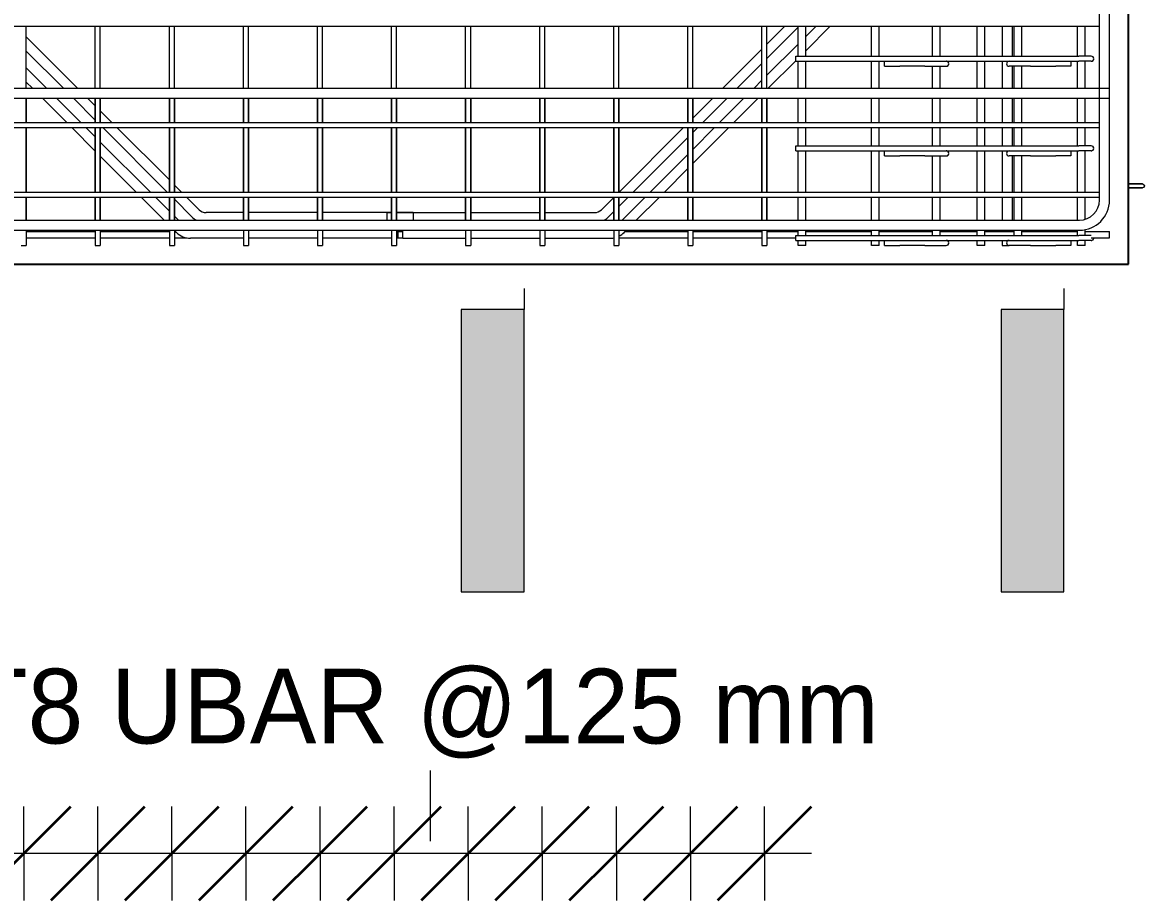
# Model space of a CAD drawing. Header units: millimetres. Extents: x 65464 to 98797, y 2255 to 31386.
# Drawn here: x 68881 to 70669, y 2256 to 3655 of the extents above; entities that cross this region are included whole.
import ezdxf

# ---------------------------------------------------------------- set-up
doc = ezdxf.new("R2010")
doc.units = ezdxf.units.MM
for name, color, linetype, lineweight in [('A-ANNO-DIMS', 211, 'Continuous', 9), ('A-ANNO-DIMS-50', 211, 'Continuous', 9), ('A-GENM', 13, 'Continuous', 18), ('A-WALL', 113, 'Continuous', 25), ('G-ANNO-SYMB', 111, 'Continuous', 9), ('S-RBAR', 171, 'Continuous', 18), ('S-RBAR-IDEN', 171, 'Continuous', 9)]:
    doc.layers.add(name, color=color, linetype=linetype, lineweight=lineweight)
doc.styles.add('Nirmala UI', font='Nirmala.ttf', dxfattribs={"height": 119.0625})
doc.dimstyles.new('Arc_Length_-_2_5mm_Arial_1', dxfattribs={"dimscale": 304.8, "dimtxt": 125.683673, "dimasz": 0.492126, "dimexe": 0.246063, "dimexo": 0.0625, "dimgap": 0.287073, "dimtad": 1, "dimdec": 4, "dimzin": 0, "dimdsep": 46, "dimtxsty": 'Nirmala UI', "dimblk1": 'OBLIQUE', "dimblk2": 'OBLIQUE', "dimsah": 1, "dimcen": 0.09, "dimdle": 0.246063, "dimazin": 0, "dimtfac": 1, "dimtdec": 4, "dimtix": 1, "dimtmove": 0, "dimatfit": 3, "dimfxl": 0.246063, "dimfxlon": 1, "dimtvp": 1, "dimtolj": 1, "dimtzin": 0, "dimarcsym": 2})

# ---------------------------------------------------------------- blocks, each defined once
blk = doc.blocks.new('loopbox down bent - Wire Loop-600440-Elevation Front')
at = {"layer": 'A-GENM'}
for p, q in [((70644.6, 3908.8), (70643, 3908.8)), ((70643, 3902.7), (70644.6, 3902.7)), ((70668.9, 3905.8), (70668.1, 3905.8))]:
    blk.add_line(p, q, dxfattribs=at)
at = {"layer": 'A-GENM', "flags": 128}
for points in [[(70644.6, 3908.8), (70656.5, 3908.8), (70664.4, 3908.8), (70665.8, 3908.8)], [(70665.8, 3908.8), (70661.8, 3908.8), (70651.5, 3908.8), (70644.6, 3908.8)], [(70644.6, 3902.7), (70656.5, 3902.7), (70664.4, 3902.7), (70665.8, 3902.7)], [(70665.8, 3902.7), (70661.8, 3902.7), (70651.5, 3902.7), (70644.6, 3902.7)], [(70665.8, 3908.8), (70668.3, 3907.4), (70668.8, 3905.8)], [(70668.8, 3905.8), (70667.4, 3903.2), (70665.8, 3902.7)]]:
    blk.add_lwpolyline(points, dxfattribs=at)
blk = doc.blocks.new('Detail View - M_Section Tail - Filled Horizontal-14034-Elevation Front')
at = {"layer": 'G-ANNO-SYMB'}
blk.add_hatch(color=256, dxfattribs=at).paths.add_polyline_path([(66768.1, 4702.6), (66768.1, 4802.6), (66318.1, 4802.6), (66318.1, 4702.6)])
for p, q in [((66318.1, 4702.6), (66318.1, 4802.6)), ((66318.1, 4802.6), (66768.1, 4802.6)), ((66768.1, 4802.6), (66768.1, 4702.6)), ((66768.1, 4702.6), (66318.1, 4702.6))]:
    blk.add_line(p, q, dxfattribs=at)
blk = doc.blocks.new('DIMBLOCK89-Elevation Front')
at = {"layer": 'A-ANNO-DIMS-50', "lineweight": 35}
for p, q in [((69945.3, 2331.1), (70020.3, 2406.1)), ((70063.3, 2331.1), (70138.3, 2406.1)), ((69945.3, 2331.1), (69870.3, 2256.1)), ((70063.3, 2331.1), (69988.3, 2256.1))]:
    blk.add_line(p, q, dxfattribs=at)
at = {"layer": 'A-ANNO-DIMS-50'}
for p, q in [((69945.3, 2331.1), (69945.3, 2406.1)), ((70063.3, 2331.1), (70063.3, 2406.1)), ((70138.3, 2331.1), (69945.3, 2331.1)), ((69945.3, 2331.1), (69945.3, 2256.1)), ((70063.3, 2331.1), (70063.3, 2256.1))]:
    blk.add_line(p, q, dxfattribs=at)
blk = doc.blocks.new('_Oblique')
at = {"color": 0, "linetype": 'ByBlock', "lineweight": -2}
blk.add_line((-0.5, -0.5), (0.5, 0.5), dxfattribs=at)
blk = doc.blocks.new('DIMBLOCK90-Elevation Front')
at = {"layer": 'A-ANNO-DIMS-50', "lineweight": 35}
for p, q in [((69827.3, 2331.1), (69902.3, 2406.1)), ((69945.3, 2331.1), (70020.3, 2406.1)), ((69827.3, 2331.1), (69752.3, 2256.1)), ((69945.3, 2331.1), (69870.3, 2256.1))]:
    blk.add_line(p, q, dxfattribs=at)
at = {"layer": 'A-ANNO-DIMS-50'}
for p, q in [((69827.3, 2331.1), (69827.3, 2406.1)), ((69945.3, 2331.1), (69945.3, 2406.1)), ((69945.3, 2331.1), (69827.3, 2331.1)), ((69827.3, 2331.1), (69827.3, 2256.1)), ((69945.3, 2331.1), (69945.3, 2256.1))]:
    blk.add_line(p, q, dxfattribs=at)
blk = doc.blocks.new('DIMBLOCK91-Elevation Front')
at = {"layer": 'A-ANNO-DIMS-50', "lineweight": 35}
for p, q in [((69709.2, 2331.1), (69784.2, 2406.1)), ((69827.3, 2331.1), (69902.3, 2406.1)), ((69709.2, 2331.1), (69634.2, 2256.1)), ((69827.3, 2331.1), (69752.3, 2256.1))]:
    blk.add_line(p, q, dxfattribs=at)
at = {"layer": 'A-ANNO-DIMS-50'}
for p, q in [((69709.2, 2331.1), (69709.2, 2406.1)), ((69827.3, 2331.1), (69827.3, 2406.1)), ((69827.3, 2331.1), (69709.2, 2331.1)), ((69709.2, 2331.1), (69709.2, 2256.1)), ((69827.3, 2331.1), (69827.3, 2256.1))]:
    blk.add_line(p, q, dxfattribs=at)
blk = doc.blocks.new('DIMBLOCK92-Elevation Front')
at = {"layer": 'A-ANNO-DIMS-50', "lineweight": 35}
for p, q in [((69591.2, 2331.1), (69666.2, 2406.1)), ((69709.2, 2331.1), (69784.2, 2406.1)), ((69591.2, 2331.1), (69516.2, 2256.1)), ((69709.2, 2331.1), (69634.2, 2256.1))]:
    blk.add_line(p, q, dxfattribs=at)
at = {"layer": 'A-ANNO-DIMS-50'}
for p, q in [((69591.2, 2331.1), (69591.2, 2406.1)), ((69709.2, 2331.1), (69709.2, 2406.1)), ((69709.2, 2331.1), (69591.2, 2331.1)), ((69591.2, 2331.1), (69591.2, 2256.1)), ((69709.2, 2331.1), (69709.2, 2256.1))]:
    blk.add_line(p, q, dxfattribs=at)
blk = doc.blocks.new('DIMBLOCK93-Elevation Front')
at = {"layer": 'A-ANNO-DIMS-50', "lineweight": 35}
for p, q in [((69473.2, 2331.1), (69548.2, 2406.1)), ((69591.2, 2331.1), (69666.2, 2406.1)), ((69473.2, 2331.1), (69398.2, 2256.1)), ((69591.2, 2331.1), (69516.2, 2256.1))]:
    blk.add_line(p, q, dxfattribs=at)
at = {"layer": 'A-ANNO-DIMS-50'}
for p, q in [((69473.2, 2331.1), (69473.2, 2406.1)), ((69591.2, 2331.1), (69591.2, 2406.1)), ((69591.2, 2331.1), (69473.2, 2331.1)), ((69473.2, 2331.1), (69473.2, 2256.1)), ((69591.2, 2331.1), (69591.2, 2256.1))]:
    blk.add_line(p, q, dxfattribs=at)
blk = doc.blocks.new('DIMBLOCK94-Elevation Front')
at = {"layer": 'A-ANNO-DIMS-50', "lineweight": 35}
for p, q in [((69355.2, 2331.1), (69430.2, 2406.1)), ((69473.2, 2331.1), (69548.2, 2406.1)), ((69355.2, 2331.1), (69280.2, 2256.1)), ((69473.2, 2331.1), (69398.2, 2256.1))]:
    blk.add_line(p, q, dxfattribs=at)
at = {"layer": 'A-ANNO-DIMS-50'}
for p, q in [((69355.2, 2331.1), (69355.2, 2406.1)), ((69473.2, 2331.1), (69473.2, 2406.1)), ((69473.2, 2331.1), (69355.2, 2331.1)), ((69355.2, 2331.1), (69355.2, 2256.1)), ((69473.2, 2331.1), (69473.2, 2256.1))]:
    blk.add_line(p, q, dxfattribs=at)
blk = doc.blocks.new('DIMBLOCK95-Elevation Front')
at = {"layer": 'A-ANNO-DIMS-50', "lineweight": 35}
for p, q in [((69237.1, 2331.1), (69312.1, 2406.1)), ((69355.2, 2331.1), (69430.2, 2406.1)), ((69237.1, 2331.1), (69162.1, 2256.1)), ((69355.2, 2331.1), (69280.2, 2256.1))]:
    blk.add_line(p, q, dxfattribs=at)
at = {"layer": 'A-ANNO-DIMS-50'}
for p, q in [((69237.1, 2331.1), (69237.1, 2406.1)), ((69355.2, 2331.1), (69355.2, 2406.1)), ((69355.2, 2331.1), (69237.1, 2331.1)), ((69237.1, 2331.1), (69237.1, 2256.1)), ((69355.2, 2331.1), (69355.2, 2256.1))]:
    blk.add_line(p, q, dxfattribs=at)
blk = doc.blocks.new('DIMBLOCK96-Elevation Front')
at = {"layer": 'A-ANNO-DIMS-50', "lineweight": 35}
for p, q in [((69119.1, 2331.1), (69194.1, 2406.1)), ((69237.1, 2331.1), (69312.1, 2406.1)), ((69119.1, 2331.1), (69044.1, 2256.1)), ((69237.1, 2331.1), (69162.1, 2256.1))]:
    blk.add_line(p, q, dxfattribs=at)
at = {"layer": 'A-ANNO-DIMS-50'}
for p, q in [((69119.1, 2331.1), (69119.1, 2406.1)), ((69237.1, 2331.1), (69237.1, 2406.1)), ((69237.1, 2331.1), (69119.1, 2331.1)), ((69119.1, 2331.1), (69119.1, 2256.1)), ((69237.1, 2331.1), (69237.1, 2256.1))]:
    blk.add_line(p, q, dxfattribs=at)
blk = doc.blocks.new('DIMBLOCK97-Elevation Front')
at = {"layer": 'A-ANNO-DIMS-50', "lineweight": 35}
for p, q in [((69001.1, 2331.1), (69076.1, 2406.1)), ((69119.1, 2331.1), (69194.1, 2406.1)), ((69001.1, 2331.1), (68926.1, 2256.1)), ((69119.1, 2331.1), (69044.1, 2256.1))]:
    blk.add_line(p, q, dxfattribs=at)
at = {"layer": 'A-ANNO-DIMS-50'}
for p, q in [((69001.1, 2331.1), (69001.1, 2406.1)), ((69119.1, 2331.1), (69119.1, 2406.1)), ((69119.1, 2331.1), (69001.1, 2331.1)), ((69001.1, 2331.1), (69001.1, 2256.1)), ((69119.1, 2331.1), (69119.1, 2256.1))]:
    blk.add_line(p, q, dxfattribs=at)
blk = doc.blocks.new('DIMBLOCK98-Elevation Front')
at = {"layer": 'A-ANNO-DIMS-50', "lineweight": 35}
for p, q in [((68883, 2331.1), (68958, 2406.1)), ((69001.1, 2331.1), (69076.1, 2406.1)), ((68883, 2331.1), (68808, 2256.1)), ((69001.1, 2331.1), (68926.1, 2256.1))]:
    blk.add_line(p, q, dxfattribs=at)
at = {"layer": 'A-ANNO-DIMS-50'}
for p, q in [((68883, 2331.1), (68883, 2406.1)), ((69001.1, 2331.1), (69001.1, 2406.1)), ((69001.1, 2331.1), (68808, 2331.1)), ((68883, 2331.1), (68883, 2256.1)), ((69001.1, 2331.1), (69001.1, 2256.1))]:
    blk.add_line(p, q, dxfattribs=at)
blk = doc.blocks.new('DIMBLOCK99-Elevation Front')
at = {"layer": 'A-ANNO-DIMS-50', "lineweight": 35}
for p, q in [((68883, 2331.1), (68958, 2406.1)), ((69001.1, 2331.1), (69076.1, 2406.1)), ((69119.1, 2331.1), (69194.1, 2406.1)), ((69237.1, 2331.1), (69312.1, 2406.1)), ((69355.2, 2331.1), (69430.2, 2406.1)), ((69473.2, 2331.1), (69548.2, 2406.1)), ((69591.2, 2331.1), (69666.2, 2406.1)), ((69709.2, 2331.1), (69784.2, 2406.1)), ((69827.3, 2331.1), (69902.3, 2406.1)), ((69945.3, 2331.1), (70020.3, 2406.1)), ((70063.3, 2331.1), (70138.3, 2406.1)), ((68883, 2331.1), (68808, 2256.1)), ((69001.1, 2331.1), (68926.1, 2256.1)), ((69119.1, 2331.1), (69044.1, 2256.1)), ((69237.1, 2331.1), (69162.1, 2256.1)), ((69355.2, 2331.1), (69280.2, 2256.1)), ((69473.2, 2331.1), (69398.2, 2256.1)), ((69591.2, 2331.1), (69516.2, 2256.1)), ((69709.2, 2331.1), (69634.2, 2256.1)), ((69827.3, 2331.1), (69752.3, 2256.1)), ((69945.3, 2331.1), (69870.3, 2256.1)), ((70063.3, 2331.1), (69988.3, 2256.1))]:
    blk.add_line(p, q, dxfattribs=at)
at = {"layer": 'A-ANNO-DIMS-50'}
for p, q in [((68883, 2331.1), (68883, 2406.1)), ((69001.1, 2331.1), (69001.1, 2406.1)), ((69119.1, 2331.1), (69119.1, 2406.1)), ((69237.1, 2331.1), (69237.1, 2406.1)), ((69355.2, 2331.1), (69355.2, 2406.1)), ((69473.2, 2331.1), (69473.2, 2406.1)), ((69591.2, 2331.1), (69591.2, 2406.1)), ((69709.2, 2331.1), (69709.2, 2406.1)), ((69827.3, 2331.1), (69827.3, 2406.1)), ((69945.3, 2331.1), (69945.3, 2406.1)), ((70063.3, 2331.1), (70063.3, 2406.1)), ((70138.3, 2331.1), (68808, 2331.1)), ((69001.1, 2331.1), (68808, 2331.1)), ((68883, 2331.1), (68883, 2256.1)), ((69119.1, 2331.1), (69001.1, 2331.1)), ((69001.1, 2331.1), (69001.1, 2256.1)), ((69237.1, 2331.1), (69119.1, 2331.1)), ((69119.1, 2331.1), (69119.1, 2256.1)), ((69355.2, 2331.1), (69237.1, 2331.1)), ((69237.1, 2331.1), (69237.1, 2256.1)), ((69473.2, 2331.1), (69355.2, 2331.1)), ((69355.2, 2331.1), (69355.2, 2256.1)), ((69591.2, 2331.1), (69473.2, 2331.1)), ((69473.2, 2331.1), (69473.2, 2256.1)), ((69709.2, 2331.1), (69591.2, 2331.1)), ((69591.2, 2331.1), (69591.2, 2256.1)), ((69827.3, 2331.1), (69709.2, 2331.1)), ((69709.2, 2331.1), (69709.2, 2256.1)), ((69945.3, 2331.1), (69827.3, 2331.1)), ((69827.3, 2331.1), (69827.3, 2256.1)), ((70138.3, 2331.1), (69945.3, 2331.1)), ((69945.3, 2331.1), (69945.3, 2256.1)), ((70063.3, 2331.1), (70063.3, 2256.1))]:
    blk.add_line(p, q, dxfattribs=at)
blk = doc.blocks.new('_None')

msp = doc.modelspace()

# ---------------------------------------------------------------- linework, layer by layer
at = {"layer": 'A-WALL'}
for p, q in [((70643.04259, 3269.75), (70643.04259, 6199.75)), ((66883.04259, 3269.75), (70643.04259, 3269.75))]:
    msp.add_line(p, q, dxfattribs=at)
at = {"layer": 'G-ANNO-SYMB'}
for p, q in [((69680.31297, 3230.94979), (69680.31297, 3197.83365)), ((70540.31297, 3230.94979), (70540.31297, 3197.83365))]:
    msp.add_line(p, q, dxfattribs=at)
at = {"layer": 'S-RBAR'}
for p, q in [((70597.04259, 3372), (70597.04259, 4101.72075)), ((70613.04259, 3372), (70613.04259, 4101.72075)), ((68083.04259, 3649), (70597.04259, 3649)), ((68887.04259, 3550.17372), (68887.04259, 3649)), ((68997.06947, 3550.17372), (68997.06947, 3649)), ((69005.06947, 3550.17372), (69005.06947, 3649)), ((69115.09636, 3550.17372), (69115.09636, 3649)), ((69123.09636, 3550.17372), (69123.09636, 3649)), ((69233.12324, 3550.17372), (69233.12324, 3649)), ((69241.12324, 3550.17372), (69241.12324, 3649)), ((69351.15013, 3550.17372), (69351.15013, 3649)), ((69359.15013, 3550.17372), (69359.15013, 3649)), ((69469.17701, 3550.17372), (69469.17701, 3649)), ((69477.17701, 3550.17372), (69477.17701, 3649)), ((69587.2039, 3550.17372), (69587.2039, 3649)), ((69595.2039, 3550.17372), (69595.2039, 3649)), ((69705.23078, 3550.17372), (69705.23078, 3649)), ((69713.23078, 3550.17372), (69713.23078, 3649)), ((69823.25767, 3550.17372), (69823.25767, 3649)), ((69831.25767, 3550.17372), (69831.25767, 3649)), ((69941.28455, 3550.17372), (69941.28455, 3649)), ((69949.28455, 3550.17372), (69949.28455, 3649)), ((70059.31144, 3550.17372), (70059.31144, 3649)), ((70067.31144, 3550.17372), (70067.31144, 3649)), ((70067.31144, 3620.33256), (70095.97888, 3649)), ((70067.31144, 3597.70515), (70117.04259, 3647.43629)), ((70117.04259, 3601.15), (70117.04259, 3649)), ((70129.04259, 3601.15), (70129.04259, 3649)), ((70129.04259, 3609.93882), (70168.10377, 3649)), ((70129.04259, 3632.56623), (70145.47635, 3649)), ((70233.97152, 3601.15), (70233.97152, 3649)), ((70245.97152, 3601.15), (70245.97152, 3649)), ((70330.98928, 3601.15), (70330.98928, 3649)), ((70342.98928, 3601.15), (70342.98928, 3649)), ((70402.37482, 3601.15), (70402.37482, 3649)), ((70414.37482, 3601.15), (70414.37482, 3649)), ((70442.04259, 3649), (70442.04259, 3601.15)), ((70458.04259, 3649), (70458.04259, 3601.15)), ((70461.27482, 3601.15), (70461.27482, 3649)), ((70473.27482, 3601.15), (70473.27482, 3649)), ((70562.04259, 3601.15), (70562.04259, 3649)), ((70574.04259, 3601.15), (70574.04259, 3649)), ((68968.93258, 3550.17372), (68887.04259, 3632.06371)), ((69997.1526, 3550.17372), (70059.31144, 3612.33256)), ((70067.31144, 3570.83509), (70117.04259, 3620.56623)), ((68946.30516, 3550.17372), (68887.04259, 3609.43629)), ((70069.27749, 3550.17372), (70113.04259, 3593.93882)), ((70113.04259, 3601.15), (70564.04259, 3601.15)), ((70113.04259, 3593.15), (70113.04259, 3601.15)), ((70584.04259, 3601.15), (70564.04259, 3601.15)), ((68919.4351, 3550.17372), (68887.04259, 3582.56623)), ((70019.78001, 3550.17372), (70059.31144, 3589.70515)), ((70113.04259, 3593.15), (70564.04259, 3593.15)), ((70117.04259, 3550.17372), (70117.04259, 3593.15)), ((70129.04259, 3550.17372), (70129.04259, 3593.15)), ((70233.97152, 3550.17372), (70233.97152, 3593.15)), ((70245.97152, 3550.17372), (70245.97152, 3593.15)), ((70254.55373, 3585.15), (70254.55373, 3593.15)), ((70254.55373, 3585.15), (70278.75831, 3585.15)), ((70318.90045, 3585.15), (70278.75831, 3585.15)), ((70318.90045, 3585.15), (70353.04259, 3585.15)), ((70330.98928, 3550.17372), (70330.98928, 3585.15)), ((70342.98928, 3550.17372), (70342.98928, 3585.15)), ((70402.37482, 3550.17372), (70402.37482, 3593.15)), ((70414.37482, 3550.17372), (70414.37482, 3593.15)), ((70442.04259, 3593.15), (70442.04259, 3550.17372)), ((70487.18472, 3585.15), (70453.04259, 3585.15)), ((70458.04259, 3585.15), (70458.04259, 3550.17372)), ((70461.27482, 3550.17372), (70461.27482, 3585.15)), ((70473.27482, 3550.17372), (70473.27482, 3585.15)), ((70487.18472, 3585.15), (70527.32686, 3585.15)), ((70551.53144, 3585.15), (70527.32686, 3585.15)), ((70551.53144, 3593.15), (70551.53144, 3585.15)), ((70562.04259, 3550.17372), (70562.04259, 3593.15)), ((70584.04259, 3593.15), (70564.04259, 3593.15)), ((70574.04259, 3550.17372), (70574.04259, 3593.15)), ((68896.80768, 3550.17372), (68887.04259, 3559.93882)), ((70046.65007, 3550.17372), (70059.31144, 3562.83509)), ((66913.04259, 3550.17372), (70613.04259, 3550.17372)), ((70613.04259, 3534.17372), (70613.04259, 3550.17372)), ((66913.04259, 3534.17372), (70613.04259, 3534.17372)), ((68887.04259, 3495.42529), (68887.04259, 3534.17372)), ((68887.04259, 3534.17372), (68887.04259, 3495.42529)), ((68951.55611, 3495.42529), (68912.80768, 3534.17372)), ((68974.18353, 3495.42529), (68935.4351, 3534.17372)), ((68997.06947, 3499.40941), (68962.30516, 3534.17372)), ((68997.06947, 3522.03682), (68984.93258, 3534.17372)), ((68997.06947, 3495.42529), (68997.06947, 3534.17372)), ((68997.06947, 3534.17372), (68997.06947, 3495.42529)), ((69005.06947, 3495.42529), (69005.06947, 3534.17372)), ((69005.06947, 3534.17372), (69005.06947, 3495.42529)), ((69115.09636, 3495.42529), (69115.09636, 3534.17372)), ((69115.09636, 3534.17372), (69115.09636, 3495.42529)), ((69123.09636, 3495.42529), (69123.09636, 3534.17372)), ((69123.09636, 3534.17372), (69123.09636, 3495.42529)), ((69233.12324, 3495.42529), (69233.12324, 3534.17372)), ((69233.12324, 3534.17372), (69233.12324, 3495.42529)), ((69241.12324, 3495.42529), (69241.12324, 3534.17372)), ((69241.12324, 3534.17372), (69241.12324, 3495.42529)), ((69351.15013, 3495.42529), (69351.15013, 3534.17372)), ((69351.15013, 3534.17372), (69351.15013, 3495.42529)), ((69359.15013, 3495.42529), (69359.15013, 3534.17372)), ((69359.15013, 3534.17372), (69359.15013, 3495.42529)), ((69469.17701, 3495.42529), (69469.17701, 3534.17372)), ((69469.17701, 3534.17372), (69469.17701, 3495.42529)), ((69477.17701, 3495.42529), (69477.17701, 3534.17372)), ((69477.17701, 3534.17372), (69477.17701, 3495.42529)), ((69587.2039, 3495.42529), (69587.2039, 3534.17372)), ((69587.2039, 3534.17372), (69587.2039, 3495.42529)), ((69595.2039, 3495.42529), (69595.2039, 3534.17372)), ((69595.2039, 3534.17372), (69595.2039, 3495.42529)), ((69705.23078, 3495.42529), (69705.23078, 3534.17372)), ((69705.23078, 3534.17372), (69705.23078, 3495.42529)), ((69713.23078, 3495.42529), (69713.23078, 3534.17372)), ((69713.23078, 3534.17372), (69713.23078, 3495.42529)), ((69823.25767, 3495.42529), (69823.25767, 3534.17372)), ((69823.25767, 3534.17372), (69823.25767, 3495.42529)), ((69831.25767, 3495.42529), (69831.25767, 3534.17372)), ((69831.25767, 3534.17372), (69831.25767, 3495.42529)), ((69941.28455, 3495.42529), (69941.28455, 3534.17372)), ((69941.28455, 3534.17372), (69941.28455, 3495.42529)), ((69949.28455, 3495.42529), (69949.28455, 3534.17372)), ((69949.28455, 3534.17372), (69949.28455, 3495.42529)), ((69949.28455, 3502.30568), (69981.1526, 3534.17372)), ((69965.03159, 3495.42529), (70003.78001, 3534.17372)), ((69991.90165, 3495.42529), (70030.65007, 3534.17372)), ((70014.52906, 3495.42529), (70053.27749, 3534.17372)), ((70059.31144, 3495.42529), (70059.31144, 3534.17372)), ((70059.31144, 3534.17372), (70059.31144, 3495.42529)), ((70067.31144, 3495.42529), (70067.31144, 3534.17372)), ((70067.31144, 3534.17372), (70067.31144, 3495.42529)), ((70117.04259, 3495.42529), (70117.04259, 3534.17372)), ((70129.04259, 3495.42529), (70129.04259, 3534.17372)), ((70233.97152, 3495.42529), (70233.97152, 3534.17372)), ((70245.97152, 3495.42529), (70245.97152, 3534.17372)), ((70330.98928, 3495.42529), (70330.98928, 3534.17372)), ((70342.98928, 3495.42529), (70342.98928, 3534.17372)), ((70402.37482, 3495.42529), (70402.37482, 3534.17372)), ((70414.37482, 3495.42529), (70414.37482, 3534.17372)), ((70442.04259, 3534.17372), (70442.04259, 3495.42529)), ((70458.04259, 3534.17372), (70458.04259, 3495.42529)), ((70461.27482, 3495.42529), (70461.27482, 3534.17372)), ((70473.27482, 3495.42529), (70473.27482, 3534.17372)), ((70562.04259, 3495.42529), (70562.04259, 3534.17372)), ((70574.04259, 3495.42529), (70574.04259, 3534.17372)), ((69023.681, 3495.42529), (69005.06947, 3514.03682)), ((66929.04259, 3495.42529), (70597.04259, 3495.42529)), ((66929.04259, 3487.42529), (70597.04259, 3487.42529)), ((68887.04259, 3384.68772), (68887.04259, 3487.42529)), ((68887.04259, 3487.42529), (68887.04259, 3384.68772)), ((68997.06947, 3449.91193), (68959.55611, 3487.42529)), ((68997.06947, 3472.53935), (68982.18353, 3487.42529)), ((68997.06947, 3384.68772), (68997.06947, 3487.42529)), ((68997.06947, 3487.42529), (68997.06947, 3384.68772)), ((69005.06947, 3384.68772), (69005.06947, 3487.42529)), ((69005.06947, 3487.42529), (69005.06947, 3384.68772)), ((69111.79116, 3384.68772), (69009.05358, 3487.42529)), ((69115.09636, 3404.00994), (69031.681, 3487.42529)), ((69115.09636, 3384.68772), (69115.09636, 3487.42529)), ((69115.09636, 3487.42529), (69115.09636, 3384.68772)), ((69123.09636, 3384.68772), (69123.09636, 3487.42529)), ((69123.09636, 3487.42529), (69123.09636, 3384.68772)), ((69233.12324, 3384.68772), (69233.12324, 3487.42529)), ((69233.12324, 3487.42529), (69233.12324, 3384.68772)), ((69241.12324, 3384.68772), (69241.12324, 3487.42529)), ((69241.12324, 3487.42529), (69241.12324, 3384.68772)), ((69351.15013, 3384.68772), (69351.15013, 3487.42529)), ((69351.15013, 3487.42529), (69351.15013, 3384.68772)), ((69359.15013, 3384.68772), (69359.15013, 3487.42529)), ((69359.15013, 3487.42529), (69359.15013, 3384.68772)), ((69469.17701, 3384.68772), (69469.17701, 3487.42529)), ((69469.17701, 3487.42529), (69469.17701, 3384.68772)), ((69477.17701, 3384.68772), (69477.17701, 3487.42529)), ((69477.17701, 3487.42529), (69477.17701, 3384.68772)), ((69587.2039, 3384.68772), (69587.2039, 3487.42529)), ((69587.2039, 3487.42529), (69587.2039, 3384.68772)), ((69595.2039, 3384.68772), (69595.2039, 3487.42529)), ((69595.2039, 3487.42529), (69595.2039, 3384.68772)), ((69705.23078, 3384.68772), (69705.23078, 3487.42529)), ((69705.23078, 3487.42529), (69705.23078, 3384.68772)), ((69713.23078, 3384.68772), (69713.23078, 3487.42529)), ((69713.23078, 3487.42529), (69713.23078, 3384.68772)), ((69823.25767, 3384.68772), (69823.25767, 3487.42529)), ((69823.25767, 3487.42529), (69823.25767, 3384.68772)), ((69831.25767, 3384.68772), (69831.25767, 3487.42529)), ((69831.25767, 3487.42529), (69831.25767, 3384.68772)), ((69831.6666, 3384.68772), (69934.40417, 3487.42529)), ((69941.28455, 3384.68772), (69941.28455, 3487.42529)), ((69941.28455, 3487.42529), (69941.28455, 3384.68772)), ((69949.28455, 3384.68772), (69949.28455, 3487.42529)), ((69949.28455, 3487.42529), (69949.28455, 3384.68772)), ((69949.28455, 3479.67826), (69957.03159, 3487.42529)), ((69949.28455, 3430.18079), (70006.52906, 3487.42529)), ((69949.28455, 3452.8082), (69983.90165, 3487.42529)), ((70059.31144, 3384.68772), (70059.31144, 3487.42529)), ((70059.31144, 3487.42529), (70059.31144, 3384.68772)), ((70067.31144, 3384.68772), (70067.31144, 3487.42529)), ((70067.31144, 3487.42529), (70067.31144, 3384.68772)), ((70117.04259, 3458.45), (70117.04259, 3487.42529)), ((70129.04259, 3458.45), (70129.04259, 3487.42529)), ((70233.97152, 3458.45), (70233.97152, 3487.42529)), ((70245.97152, 3458.45), (70245.97152, 3487.42529)), ((70330.98928, 3458.45), (70330.98928, 3487.42529)), ((70342.98928, 3458.45), (70342.98928, 3487.42529)), ((70402.37482, 3458.45), (70402.37482, 3487.42529)), ((70414.37482, 3458.45), (70414.37482, 3487.42529)), ((70442.04259, 3487.42529), (70442.04259, 3458.45)), ((70458.04259, 3487.42529), (70458.04259, 3458.45)), ((70461.27482, 3458.45), (70461.27482, 3487.42529)), ((70473.27482, 3458.45), (70473.27482, 3487.42529)), ((70562.04259, 3458.45), (70562.04259, 3487.42529)), ((70574.04259, 3458.45), (70574.04259, 3487.42529)), ((69854.29402, 3384.68772), (69941.28455, 3471.67826)), ((69084.9211, 3384.68772), (69005.06947, 3464.53935)), ((70113.04259, 3458.45), (70564.04259, 3458.45)), ((70113.04259, 3450.45), (70113.04259, 3458.45)), ((70584.04259, 3458.45), (70564.04259, 3458.45)), ((69062.29368, 3384.68772), (69005.06947, 3441.91193)), ((69881.16407, 3384.68772), (69941.28455, 3444.8082)), ((70113.04259, 3450.45), (70564.04259, 3450.45)), ((70117.04259, 3384.68772), (70117.04259, 3450.45)), ((70129.04259, 3384.68772), (70129.04259, 3450.45)), ((70233.97152, 3384.68772), (70233.97152, 3450.45)), ((70245.97152, 3384.68772), (70245.97152, 3450.45)), ((70254.55373, 3442.45), (70254.55373, 3450.45)), ((70254.55373, 3442.45), (70278.75831, 3442.45)), ((70318.90045, 3442.45), (70278.75831, 3442.45)), ((70318.90045, 3442.45), (70353.04259, 3442.45)), ((70330.98928, 3384.68772), (70330.98928, 3442.45)), ((70342.98928, 3384.68772), (70342.98928, 3442.45)), ((70402.37482, 3384.68772), (70402.37482, 3450.45)), ((70414.37482, 3384.68772), (70414.37482, 3450.45)), ((70442.04259, 3450.45), (70442.04259, 3384.68772)), ((70487.18472, 3442.45), (70453.04259, 3442.45)), ((70458.04259, 3442.45), (70458.04259, 3384.68772)), ((70461.27482, 3384.68772), (70461.27482, 3442.45)), ((70473.27482, 3384.68772), (70473.27482, 3442.45)), ((70487.18472, 3442.45), (70527.32686, 3442.45)), ((70551.53144, 3442.45), (70527.32686, 3442.45)), ((70551.53144, 3450.45), (70551.53144, 3442.45)), ((70562.04259, 3384.68772), (70562.04259, 3450.45)), ((70584.04259, 3450.45), (70564.04259, 3450.45)), ((70574.04259, 3384.68772), (70574.04259, 3450.45)), ((69903.79149, 3384.68772), (69941.28455, 3422.18079)), ((66929.04259, 3384.68772), (70597.04259, 3384.68772)), ((69134.41857, 3384.68772), (69123.09636, 3396.00994)), ((66929.04259, 3376.68772), (70597.04259, 3376.68772)), ((68887.04259, 3340), (68887.04259, 3376.68772)), ((68887.04259, 3376.68772), (68887.04259, 3340)), ((68997.06947, 3340), (68997.06947, 3376.68772)), ((68997.06947, 3376.68772), (68997.06947, 3340)), ((69005.06947, 3340), (69005.06947, 3376.68772)), ((69005.06947, 3376.68772), (69005.06947, 3340)), ((69106.9814, 3340), (69070.29368, 3376.68772)), ((69115.09636, 3354.51246), (69092.9211, 3376.68772)), ((69115.09636, 3340), (69115.09636, 3376.68772)), ((69115.09636, 3376.68772), (69115.09636, 3340)), ((69123.09636, 3340), (69123.09636, 3376.68772)), ((69123.09636, 3376.68772), (69123.09636, 3340)), ((69151.10629, 3345.37258), (69123.09636, 3373.38252)), ((69162.42, 3356.68629), (69142.41857, 3376.68772)), ((69233.12324, 3340), (69233.12324, 3376.68772)), ((69233.12324, 3376.68772), (69233.12324, 3340)), ((69241.12324, 3340), (69241.12324, 3376.68772)), ((69241.12324, 3376.68772), (69241.12324, 3340)), ((69351.15013, 3340), (69351.15013, 3376.68772)), ((69351.15013, 3376.68772), (69351.15013, 3340)), ((69359.15013, 3340), (69359.15013, 3376.68772)), ((69359.15013, 3376.68772), (69359.15013, 3340)), ((69469.17701, 3340), (69469.17701, 3376.68772)), ((69469.17701, 3376.68772), (69469.17701, 3340)), ((69477.17701, 3340), (69477.17701, 3376.68772)), ((69477.17701, 3376.68772), (69477.17701, 3340)), ((69587.2039, 3340), (69587.2039, 3376.68772)), ((69587.2039, 3376.68772), (69587.2039, 3340)), ((69595.2039, 3340), (69595.2039, 3376.68772)), ((69595.2039, 3376.68772), (69595.2039, 3340)), ((69705.23078, 3340), (69705.23078, 3376.68772)), ((69705.23078, 3376.68772), (69705.23078, 3340)), ((69713.23078, 3340), (69713.23078, 3376.68772)), ((69713.23078, 3376.68772), (69713.23078, 3340)), ((69803.66517, 3356.68629), (69823.25767, 3376.27879)), ((69823.25767, 3340), (69823.25767, 3376.68772)), ((69823.25767, 3376.68772), (69823.25767, 3340)), ((69831.25767, 3340), (69831.25767, 3376.68772)), ((69831.25767, 3376.68772), (69831.25767, 3340)), ((69831.25767, 3361.65137), (69846.29402, 3376.68772)), ((69836.47635, 3340), (69873.16407, 3376.68772)), ((69859.10377, 3340), (69895.79149, 3376.68772)), ((69941.28455, 3340), (69941.28455, 3376.68772)), ((69941.28455, 3376.68772), (69941.28455, 3340)), ((69949.28455, 3340), (69949.28455, 3376.68772)), ((69949.28455, 3376.68772), (69949.28455, 3340)), ((70059.31144, 3340), (70059.31144, 3376.68772)), ((70059.31144, 3376.68772), (70059.31144, 3340)), ((70067.31144, 3340), (70067.31144, 3376.68772)), ((70067.31144, 3376.68772), (70067.31144, 3340)), ((70117.04259, 3340), (70117.04259, 3376.68772)), ((70129.04259, 3340), (70129.04259, 3376.68772)), ((70233.97152, 3340), (70233.97152, 3376.68772)), ((70245.97152, 3340), (70245.97152, 3376.68772)), ((70330.98928, 3340), (70330.98928, 3376.68772)), ((70342.98928, 3340), (70342.98928, 3376.68772)), ((70402.37482, 3340), (70402.37482, 3376.68772)), ((70414.37482, 3340), (70414.37482, 3376.68772)), ((70442.04259, 3376.68772), (70442.04259, 3340)), ((70458.04259, 3376.68772), (70458.04259, 3340)), ((70461.27482, 3340), (70461.27482, 3376.68772)), ((70473.27482, 3340), (70473.27482, 3376.68772)), ((70562.04259, 3340), (70562.04259, 3376.68772)), ((70574.04259, 3341.38769), (70574.04259, 3376.68772)), ((69129.60882, 3340), (69123.09636, 3346.51246)), ((69233.12324, 3352), (69173.73371, 3352)), ((69351.15013, 3352), (69241.12324, 3352)), ((69469.17701, 3352), (69359.15013, 3352)), ((69462.29259, 3352), (69469.17701, 3352)), ((69462.29259, 3340), (69462.29259, 3352)), ((69477.17701, 3352), (69587.2039, 3352)), ((69503.79259, 3352), (69477.17701, 3352)), ((69503.79259, 3352), (69503.79259, 3340)), ((69595.2039, 3352), (69705.23078, 3352)), ((69713.23078, 3352), (69792.35146, 3352)), ((69814.97888, 3345.37258), (69823.25767, 3353.65137)), ((66961.04259, 3340), (70565.04259, 3340)), ((66961.04259, 3324), (70565.04259, 3324)), ((68887.04259, 3324), (68887.04259, 3299.75)), ((68887.04259, 3322), (68997.06947, 3322)), ((68887.04259, 3312), (68997.06947, 3312)), ((68997.06947, 3324), (68997.06947, 3299.75)), ((69005.06947, 3324), (69005.06947, 3299.75)), ((69005.06947, 3322), (69115.09636, 3322)), ((69005.06947, 3312), (69115.09636, 3312)), ((69115.09636, 3324), (69115.09636, 3299.75)), ((69123.09636, 3324), (69123.09636, 3299.75)), ((69126.35756, 3320.62385), (69123.09636, 3323.88505)), ((69123.09636, 3322), (69124.9814, 3322)), ((69123.09636, 3312), (69143.29775, 3312)), ((69233.12324, 3311.25126), (69148.98497, 3311.25126)), ((69233.12324, 3324), (69233.12324, 3299.75)), ((69241.12324, 3324), (69241.12324, 3299.75)), ((69351.15013, 3311.25126), (69241.12324, 3311.25126)), ((69351.15013, 3324), (69351.15013, 3299.75)), ((69359.15013, 3324), (69359.15013, 3299.75)), ((69469.17701, 3311.25126), (69359.15013, 3311.25126)), ((69469.17701, 3324), (69469.17701, 3299.75)), ((69477.17701, 3324), (69477.17701, 3299.75)), ((69479.04385, 3311.25126), (69477.17701, 3311.25126)), ((69479.04385, 3324), (69479.04385, 3311.25126)), ((69479.04385, 3322), (69487.04132, 3322)), ((69479.04385, 3312), (69487.04132, 3312)), ((69487.04132, 3311.25126), (69487.04132, 3324)), ((69487.04132, 3311.25126), (69587.2039, 3311.25126)), ((69587.2039, 3324), (69587.2039, 3299.75)), ((69595.2039, 3324), (69595.2039, 3299.75)), ((69595.2039, 3311.25126), (69705.23078, 3311.25126)), ((69705.23078, 3324), (69705.23078, 3299.75)), ((69713.23078, 3324), (69713.23078, 3299.75)), ((69713.23078, 3311.25126), (69817.1002, 3311.25126)), ((69823.25767, 3324), (69823.25767, 3299.75)), ((69831.25767, 3324), (69831.25767, 3299.75)), ((69831.25767, 3312), (69941.28455, 3312)), ((69839.72761, 3320.62385), (69843.10377, 3324)), ((69841.10377, 3322), (69941.28455, 3322)), ((69941.28455, 3324), (69941.28455, 3299.75)), ((69949.28455, 3324), (69949.28455, 3299.75)), ((69949.28455, 3322), (70059.31144, 3322)), ((69949.28455, 3312), (70059.31144, 3312)), ((70059.31144, 3324), (70059.31144, 3299.75)), ((70067.31144, 3324), (70067.31144, 3299.75)), ((70067.31144, 3322), (70117.04259, 3322)), ((70067.31144, 3312), (70113.04259, 3312)), ((70113.04259, 3315.75), (70564.04259, 3315.75)), ((70113.04259, 3307.75), (70113.04259, 3315.75)), ((70113.04259, 3307.75), (70564.04259, 3307.75)), ((70117.04259, 3315.75), (70117.04259, 3324)), ((70117.04259, 3299.75), (70117.04259, 3307.75)), ((70129.04259, 3315.75), (70129.04259, 3324)), ((70129.04259, 3322), (70233.97152, 3322)), ((70129.04259, 3299.75), (70129.04259, 3307.75)), ((70233.97152, 3315.75), (70233.97152, 3324)), ((70233.97152, 3299.75), (70233.97152, 3307.75)), ((70245.97152, 3315.75), (70245.97152, 3324)), ((70245.97152, 3322), (70330.98928, 3322)), ((70245.97152, 3299.75), (70245.97152, 3307.75)), ((70254.55373, 3299.75), (70254.55373, 3307.75)), ((70330.98928, 3315.75), (70330.98928, 3324)), ((70342.98928, 3315.75), (70342.98928, 3324)), ((70342.98928, 3322), (70402.37482, 3322)), ((70402.37482, 3315.75), (70402.37482, 3324)), ((70402.37482, 3299.75), (70402.37482, 3307.75)), ((70414.37482, 3315.75), (70414.37482, 3324)), ((70414.37482, 3322), (70461.27482, 3322)), ((70414.37482, 3299.75), (70414.37482, 3307.75)), ((70442.04259, 3324), (70442.04259, 3322)), ((70442.04259, 3307.75), (70442.04259, 3299.75)), ((70458.04259, 3324), (70458.04259, 3322)), ((70461.27482, 3315.75), (70461.27482, 3324)), ((70473.27482, 3315.75), (70473.27482, 3324)), ((70473.27482, 3322), (70562.04259, 3322)), ((70551.53144, 3307.75), (70551.53144, 3299.75)), ((70562.04259, 3315.75), (70562.04259, 3324)), ((70562.04259, 3299.75), (70562.04259, 3307.75)), ((70584.04259, 3315.75), (70564.04259, 3315.75)), ((70584.04259, 3307.75), (70564.04259, 3307.75)), ((70574.04259, 3315.75), (70574.04259, 3325.18487)), ((70574.04259, 3322), (70613.04259, 3322)), ((70574.04259, 3299.75), (70574.04259, 3307.75)), ((70583.75231, 3312), (70613.04259, 3312)), ((70613.04259, 3312), (70613.04259, 3322)), ((68879.04259, 3299.75), (68887.04259, 3299.75)), ((68997.06947, 3299.75), (69005.06947, 3299.75)), ((69115.09636, 3299.75), (69123.09636, 3299.75)), ((69233.12324, 3299.75), (69241.12324, 3299.75)), ((69351.15013, 3299.75), (69359.15013, 3299.75)), ((69469.17701, 3299.75), (69477.17701, 3299.75)), ((69587.2039, 3299.75), (69595.2039, 3299.75)), ((69705.23078, 3299.75), (69713.23078, 3299.75)), ((69823.25767, 3299.75), (69831.25767, 3299.75)), ((69941.28455, 3299.75), (69949.28455, 3299.75)), ((70059.31144, 3299.75), (70067.31144, 3299.75)), ((70129.04259, 3299.75), (70117.04259, 3299.75)), ((70245.97152, 3299.75), (70233.97152, 3299.75)), ((70254.55373, 3299.75), (70278.75831, 3299.75)), ((70318.90045, 3299.75), (70278.75831, 3299.75)), ((70318.90045, 3299.75), (70353.04259, 3299.75)), ((70414.37482, 3299.75), (70402.37482, 3299.75)), ((70442.04259, 3299.75), (70453.04259, 3299.75)), ((70487.18472, 3299.75), (70453.04259, 3299.75)), ((70487.18472, 3299.75), (70527.32686, 3299.75)), ((70551.53144, 3299.75), (70527.32686, 3299.75)), ((70574.04259, 3299.75), (70562.04259, 3299.75))]:
    msp.add_line(p, q, dxfattribs=at)
for centre, radius, start, end in [((70584.04259, 3597.15), 4, 270, 90), ((70584.04259, 3597.15), 4, 15, 60), ((70584.04259, 3597.15), 4, 300, 345), ((70353.04259, 3589.15), 4, 75, 90), ((70353.04259, 3589.15), 4, 270, 90), ((70353.04259, 3589.15), 4, 15, 60), ((70353.04259, 3589.15), 4, 300, 345), ((70453.04259, 3589.15), 4, 90, 270), ((70584.04259, 3597.15), 4, 270, 285), ((70584.04259, 3454.45), 4, 270, 90), ((70584.04259, 3454.45), 4, 270, 285), ((70584.04259, 3454.45), 4, 15, 60), ((70584.04259, 3454.45), 4, 300, 345), ((70353.04259, 3446.45), 4, 75, 90), ((70353.04259, 3446.45), 4, 270, 90), ((70353.04259, 3446.45), 4, 15, 60), ((70353.04259, 3446.45), 4, 300, 345), ((70453.04259, 3446.45), 4, 90, 270), ((70565.04259, 3372), 32, 270, 360), ((70565.04259, 3372), 48, 270, 0), ((69173.73371, 3368), 32, 225, 241.34753127), ((69173.73371, 3368), 16, 225, 270), ((69792.35146, 3368), 16, 270, 315), ((69792.35146, 3368), 32, 298.65246873, 315), ((69148.98497, 3343.25126), 32, 225, 270), ((69817.1002, 3343.25126), 32, 270, 281.15186411), ((69817.1002, 3343.25126), 32, 296.41893292, 315), ((70353.04259, 3303.75), 4, 75, 90), ((70353.04259, 3303.75), 4, 270, 90), ((70453.04259, 3303.75), 4, 90, 270), ((70584.04259, 3311.75), 4, 270, 0), ((70584.04259, 3311.75), 4, 270, 285), ((70584.04259, 3311.75), 4, 300, 345), ((70353.04259, 3303.75), 4, 15, 60), ((70353.04259, 3303.75), 4, 300, 345)]:
    msp.add_arc(centre, radius, start, end, dxfattribs=at)
at = {"layer": 'S-RBAR-IDEN'}
msp.add_line((69531.35535, 2350.69584), (69531.35535, 2463.27515), dxfattribs=at)

# ---------------------------------------------------------------- block references
at = {"layer": 'A-GENM'}
msp.add_blockref('loopbox down bent - Wire Loop-600440-Elevation Front', (0, -511), dxfattribs=at)
at = {"layer": 'G-ANNO-SYMB', "extrusion": (0, 0, -1), "rotation": 90.00000000000077}
for p in [(-64877.70737, -63570.26307), (-65737.70737, -63570.26307)]:
    msp.add_blockref('Detail View - M_Section Tail - Filled Horizontal-14034-Elevation Front', p, dxfattribs=at)

# ---------------------------------------------------------------- texts
at = {"layer": 'S-RBAR-IDEN', "insert": (68792.10535, 2625.43661), "char_height": 119.0625, "width": 1787.763125, "attachment_point": 1, "style": 'Nirmala UI'}
msp.add_mtext('T8 UBAR @125 mm', dxfattribs=at)

# ---------------------------------------------------------------- dimensions: what is measured, and where the dimension line sits
at = {"layer": 'A-ANNO-DIMS'}
for base, p1, p2, text, override, picture, middle in [((68883.04259, 2331.11683), (70063.31144, 2406.11683), (68883.04259, 2406.11683), '1180', {"dimpost": '<>', "dimblk1": 'None', "dimblk2": 'None', "dimsah": 1, "dimfxl": 1180.268854}, 'DIMBLOCK99-Elevation Front', (69473.17701, 2480.51438)), ((68883.04259, 2331.11683), (69001.06947, 2406.11683), (68883.04259, 2406.11683), ' ', {"dimpost": '<>', "dimfxl": 118.026885}, 'DIMBLOCK98-Elevation Front', (68942.05603, 2331.11683)), ((69001.06947, 2331.11683), (69119.09636, 2406.11683), (69001.06947, 2406.11683), ' ', {"dimpost": '<>', "dimfxl": 118.026885}, 'DIMBLOCK97-Elevation Front', (69060.08291, 2331.11683)), ((69119.09636, 2331.11683), (69237.12324, 2406.11683), (69119.09636, 2406.11683), ' ', {"dimpost": '<>', "dimfxl": 118.026885}, 'DIMBLOCK96-Elevation Front', (69178.1098, 2331.11683)), ((69237.12324, 2331.11683), (69355.15013, 2406.11683), (69237.12324, 2406.11683), ' ', {"dimpost": '<>', "dimfxl": 118.026885}, 'DIMBLOCK95-Elevation Front', (69296.13668, 2331.11683)), ((69355.15013, 2331.11683), (69473.17701, 2406.11683), (69355.15013, 2406.11683), ' ', {"dimpost": '<>', "dimfxl": 118.026885}, 'DIMBLOCK94-Elevation Front', (69414.16357, 2331.11683)), ((69473.17701, 2331.11683), (69591.2039, 2406.11683), (69473.17701, 2406.11683), ' ', {"dimpost": '<>', "dimfxl": 118.026885}, 'DIMBLOCK93-Elevation Front', (69532.19046, 2331.11683)), ((69591.2039, 2331.11683), (69709.23078, 2406.11683), (69591.2039, 2406.11683), ' ', {"dimpost": '<>', "dimfxl": 118.026885}, 'DIMBLOCK92-Elevation Front', (69650.21734, 2331.11683)), ((69709.23078, 2331.11683), (69827.25767, 2406.11683), (69709.23078, 2406.11683), ' ', {"dimpost": '<>', "dimfxl": 118.026885}, 'DIMBLOCK91-Elevation Front', (69768.24423, 2331.11683)), ((69827.25767, 2331.11683), (69945.28455, 2406.11683), (69827.25767, 2406.11683), ' ', {"dimpost": '<>', "dimfxl": 118.026885}, 'DIMBLOCK90-Elevation Front', (69886.27111, 2331.11683)), ((69945.28455, 2331.11683), (70063.31144, 2406.11683), (69945.28455, 2406.11683), ' ', {"dimpost": '<>', "dimfxl": 118.026885}, 'DIMBLOCK89-Elevation Front', (70004.298, 2331.11683))]:
    dim = msp.add_linear_dim(base=base, p1=p1, p2=p2, text=text, dimstyle='Arc_Length_-_2_5mm_Arial_1', override=override, dxfattribs=at)
    dim.commit()
    dim.dimension.update_dxf_attribs({"geometry": picture, "text_midpoint": middle})

doc.saveas('drawing.dxf')
